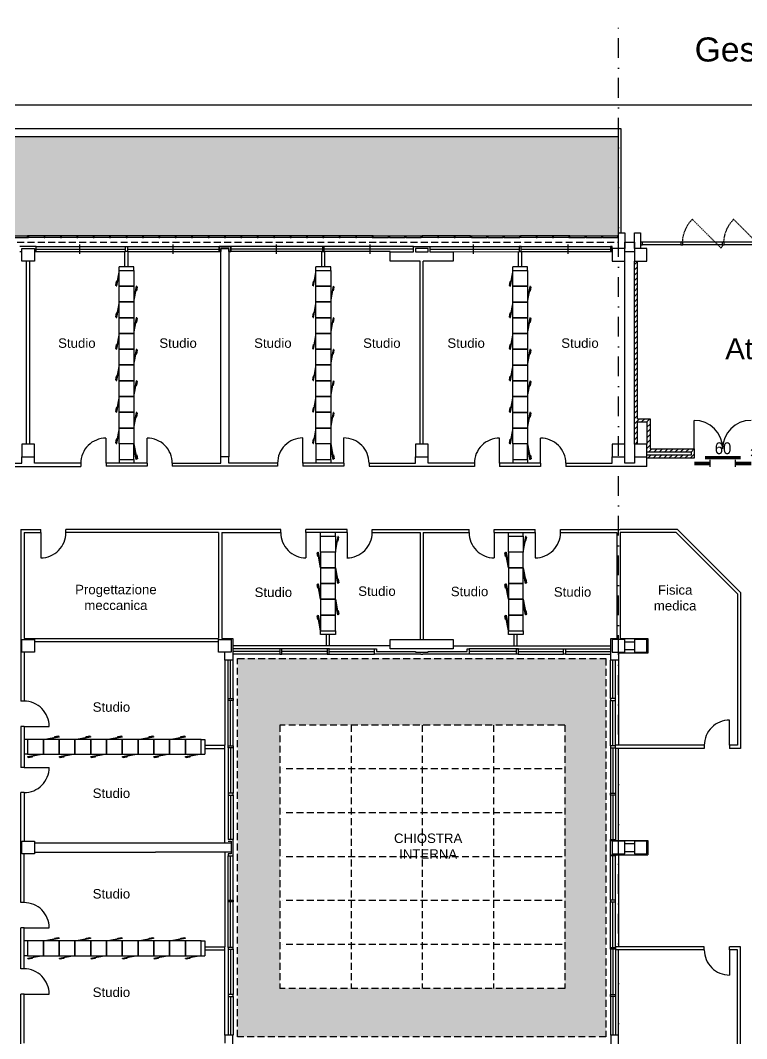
# Model space of a CAD drawing. Header units: millimetres. Extents: x 1461 to 2567, y 872 to 1347.
# Drawn here: x 2048.1 to 2232.3, y 1088.6 to 1347 of the extents above; entities that cross this region are included whole.
import ezdxf
from ezdxf.enums import TextEntityAlignment as Align

# ---------------------------------------------------------------- set-up
doc = ezdxf.new("R2010")
doc.units = ezdxf.units.MM
for name, pattern in [('CONTINUA', [0]), ('HIDDEN', [0.375, 0.25, -0.125]), ('TRATTEGGIATA2', [0.375, 0.25, -0.125]), ('TRATTO-PUNTO', [1, 0.5, -0.25, 0, -0.25])]:
    doc.linetypes.add(name, pattern=pattern)
for name, color, linetype in [('arredi', 143, 'Continuous'), ('DIVISIONE', 5, 'Continuous'), ('PROIEZIONI', 4, 'CONTINUA'), ('RETINI', 8, 'Continuous'), ('SEZIONI', 7, 'Continuous'), ('TESTO', 7, 'Continuous')]:
    doc.layers.add(name, color=color, linetype=linetype)
doc.styles.add('Arial', font='Arial.ttf')
doc.styles.get("Standard").update_dxf_attribs({"font": 'Arial.ttf'})

# ---------------------------------------------------------------- blocks, each defined once
blk = doc.blocks.new('MODULOPARETEATTREZZATA')
at = {"linetype": 'Continuous'}
for p, q in [((47, 0), (0, 0)), ((0, 0), (0, -50)), ((47, 0), (56.2, -49.1)), ((47, -50), (47, 0)), ((54.3, -49.5), (47, -10.8)), ((0, -50), (47, -50)), ((56.2, -49.1), (54.3, -49.5)), ((54.9, -35.7), (55.9, -35.5)), ((57.1, -47.5), (54.9, -35.7)), ((55.9, -35.5), (58.1, -47.3)), ((58.1, -47.3), (57.1, -47.5))]:
    blk.add_line(p, q, dxfattribs=at)

msp = doc.modelspace()

# ---------------------------------------------------------------- hatches: boundary and pattern name
at = {"layer": 'RETINI'}
h = msp.add_hatch(dxfattribs=at)
h.set_pattern_fill('AR-SAND', color=256, scale=0.1)
h.set_pattern_definition([(37.5, (-292100.4007, 422237.9906), (-0.16000313, 4.894132373), [0, -3.8608, 0, -4.318, 0, -4.1275]), (7.5, (-292100.4007, 422237.9906), (4.49523283, 7.168251006), [0, -2.0828, 0, -3.4798, 0, -1.3335]), (327.5, (-292103.525, 422237.9906), (7.909923702, 0.014371847), [0, -1.27, 0, -4.572, 0, -5.969]), (317.5, (-292103.525, 422237.9906), (7.635564525, 2.22929323), [0, -0.635, 0, -2.9972, 0, -3.429])])
h.paths.add_polyline_path([(2199.85, 1317.51), (1900.33, 1317.51), (1900.33, 1293.12), (1900.33, 1292.32), (1904.37, 1292.32), (1908.53, 1292.32), (1912.69, 1292.32), (1912.93, 1292.32), (1916.85, 1292.32), (1917.09, 1292.32), (1921.01, 1292.32), (1925.17, 1292.32), (1929.33, 1292.32), (1933.49, 1292.32), (1937.65, 1292.32), (1937.89, 1292.32), (1941.81, 1292.32), (1945.97, 1292.32), (1950.13, 1292.32), (1954.29, 1292.32), (1958.45, 1292.32), (1962.61, 1292.32), (1966.77, 1292.32), (1967.01, 1292.32), (1970.93, 1292.32), (1975.09, 1292.32), (1979.25, 1292.32), (1983.41, 1292.32), (1987.57, 1292.32), (1991.73, 1292.32), (1991.97, 1292.32), (1995.89, 1292.32), (2000.05, 1292.32), (2004.21, 1292.32), (2008.37, 1292.32), (2012.53, 1292.32), (2012.77, 1292.32), (2016.69, 1292.32), (2016.93, 1292.32), (2020.85, 1292.32), (2021.09, 1292.32), (2025.01, 1292.32), (2029.17, 1292.32), (2033.33, 1292.32), (2033.57, 1292.32), (2037.49, 1292.32), (2041.65, 1292.32), (2045.81, 1292.32), (2046.05, 1292.32), (2049.97, 1292.32), (2054.13, 1292.32), (2058.29, 1292.32), (2062.45, 1292.32), (2066.61, 1292.32), (2070.77, 1292.32), (2071.01, 1292.32), (2074.93, 1292.32), (2079.09, 1292.32), (2083.25, 1292.32), (2083.49, 1292.32), (2087.41, 1292.32), (2091.57, 1292.32), (2095.73, 1292.32), (2095.97, 1292.32), (2099.89, 1292.32), (2100.13, 1292.32), (2104.05, 1292.32), (2108.21, 1292.32), (2108.45, 1292.32), (2112.37, 1292.32), (2116.53, 1292.32), (2120.69, 1292.32), (2124.85, 1292.32), (2125.09, 1292.32), (2129.01, 1292.32), (2133.17, 1292.32), (2133.41, 1292.32), (2137.33, 1292.32), (2141.49, 1292.32), (2145.65, 1292.32), (2145.89, 1292.32), (2149.81, 1292.32), (2150.05, 1292.32), (2153.97, 1292.32), (2158.13, 1292.32), (2158.37, 1292.32), (2162.29, 1292.32), (2166.45, 1292.32), (2170.61, 1292.32), (2174.77, 1292.32), (2178.93, 1292.32), (2179.17, 1292.32), (2183.09, 1292.32), (2183.33, 1292.32), (2187.25, 1292.32), (2191.41, 1292.32), (2195.57, 1292.32), (2195.81, 1292.32), (2199.85, 1292.32)])
at = {"layer": 'RETINI', "true_color": 0x9e004f}
h = msp.add_hatch(dxfattribs=at)
h.set_pattern_fill('ANSI31', color=234, scale=0.3)
h.set_pattern_definition([(45, (-292100.4007, 422237.9906), (-0.673519209, 0.673519209), [])])
h.paths.add_polyline_path([(2305.69, 1288.32), (2299.69, 1288.32), (2256.97, 1288.32), (2256.97, 1286.32), (2303.69, 1286.32), (2303.69, 1239.51), (2272.02, 1239.51), (2272.02, 1237.51), (2305.69, 1237.51)])
h.paths.add_polyline_path([(2305.69, 1236.71), (2256.97, 1236.71), (2256.97, 1236.31), (2253.77, 1236.31), (2253.77, 1236.71), (2234.25, 1236.71), (2234.25, 1237.51), (2253.77, 1237.51), (2253.77, 1239.51), (2253.77, 1245.91), (2247.37, 1245.91), (2247.37, 1238.31), (2233.45, 1238.31), (2233.45, 1235.91), (2304.89, 1235.91), (2305.69, 1235.91)])
h.paths.add_polyline_path([(2252.97, 1238.31), (2248.17, 1238.31), (2248.17, 1245.11), (2252.97, 1245.11)], flags=16)
h.paths.add_polyline_path([(2272.02, 1238.31), (2256.97, 1238.31), (2256.97, 1237.51), (2272.02, 1237.51)], flags=17)
h.paths.add_polyline_path([(2219.05, 1238.31), (2207.85, 1238.31), (2207.85, 1245.91), (2204.65, 1245.91), (2204.65, 1285.92), (2203.85, 1285.92), (2203.85, 1239.51), (2204.65, 1239.51), (2204.65, 1245.11), (2207.05, 1245.11), (2207.05, 1239.51), (2207.05, 1237.51), (2218.25, 1237.51), (2218.25, 1236.71), (2207.05, 1236.71), (2207.05, 1236.31), (2207.05, 1235.91), (2219.05, 1235.91)])
at = {"layer": 'RETINI'}
h = msp.add_hatch(dxfattribs=at)
h.set_pattern_fill('AR-SAND', color=256, scale=0.2)
h.set_pattern_definition([(37.5, (-292100.401, 422237.991), (-0.32000626, 9.78826475), [0, -7.7216, 0, -8.636, 0, -8.255]), (7.5, (-292100.401, 422237.99), (8.99046566, 14.336502), [0, -4.1656, 0, -6.9596, 0, -2.667]), (327.5, (-292106.649, 422237.991), (15.8198474, 0.0287437), [0, -2.54, 0, -9.144, 0, -11.938]), (317.5, (-292106.649, 422237.99), (15.27112905, 4.45858647), [0, -1.27, 0, -5.9944, 0, -6.858])])
h.paths.add_polyline_path([(1996.97, 1185.11), (1903.53, 1185.11), (1903.53, 1089.12), (1996.97, 1089.12)])
h.paths.add_polyline_path([(1986.5, 1168.22), (1986.5, 1101.37), (1914.26, 1101.37), (1914.26, 1168.22)], flags=16)
h.paths.add_polyline_path([(1968.44, 1157.08), (1968.44, 1101.37), (1932.32, 1101.37), (1932.32, 1157.08)], flags=0)
h.paths.add_polyline_path([(2196.65, 1185.11), (2103.21, 1185.11), (2103.21, 1089.12), (2196.65, 1089.12)])
h.paths.add_polyline_path([(2186.18, 1168.22), (2186.18, 1101.37), (2113.94, 1101.37), (2113.94, 1168.22)], flags=16)
h.paths.add_polyline_path([(2168.12, 1112.51), (2132, 1112.51), (2132, 1157.08), (2168.12, 1157.08)], flags=0)
h.paths.add_polyline_path([(2451.85, 1185.11), (2358.41, 1185.11), (2358.41, 1089.12), (2451.85, 1089.12)])
h.paths.add_polyline_path([(2405.26, 1168.22), (2405.26, 1101.37), (2369.14, 1101.37), (2369.14, 1168.22)], flags=16)
h.paths.add_polyline_path([(1941.66, 1132.93), (1960.19, 1132.93), (1960.19, 1141.87), (1941.66, 1141.87)], flags=8)
h.paths.add_polyline_path([(2142.21, 1132.93), (2160.73, 1132.93), (2160.73, 1141.87), (2142.21, 1141.87)], flags=8)
h.paths.add_polyline_path([(2400.25, 1132.93), (2418.78, 1132.93), (2418.78, 1141.87), (2400.25, 1141.87)], flags=24)

# ---------------------------------------------------------------- linework, layer by layer
at = {"layer": 'arredi'}
for p, q in [((2076.93, 1284.5), (2073.17, 1284.5)), ((2073.17, 1283.58), (2073.17, 1284.5)), ((2076.93, 1283.58), (2076.93, 1284.5)), ((2126.85, 1284.5), (2123.09, 1284.5)), ((2123.09, 1283.58), (2123.09, 1284.5)), ((2126.85, 1283.58), (2126.85, 1284.5)), ((2173.01, 1283.55), (2173.01, 1284.47)), ((2176.77, 1284.47), (2173.01, 1284.47)), ((2176.77, 1283.55), (2176.77, 1284.47)), ((2073.17, 1235.58), (2073.17, 1234.63)), ((2076.93, 1235.58), (2076.93, 1234.63)), ((2123.09, 1235.58), (2123.09, 1234.63)), ((2126.85, 1235.58), (2126.85, 1234.63)), ((2173.01, 1235.55), (2173.01, 1234.63)), ((2176.77, 1235.55), (2176.77, 1234.63)), ((2124.27, 1216.11), (2124.27, 1217.06)), ((2128.03, 1216.11), (2128.03, 1217.06)), ((2171.89, 1216.11), (2171.89, 1217.06)), ((2175.65, 1216.11), (2175.65, 1217.06)), ((2049.97, 1164.55), (2049.05, 1164.55)), ((2093.97, 1164.55), (2094.89, 1164.55)), ((2094.89, 1164.55), (2094.89, 1160.79)), ((2049.97, 1160.79), (2049.05, 1160.79)), ((2093.97, 1160.79), (2094.89, 1160.79)), ((2049.97, 1113.44), (2049.05, 1113.44)), ((2093.97, 1113.44), (2094.89, 1113.44)), ((2094.89, 1113.44), (2094.89, 1109.68)), ((2049.97, 1109.68), (2049.05, 1109.68)), ((2093.97, 1109.68), (2094.89, 1109.68))]:
    msp.add_line(p, q, dxfattribs=at)
at = {"layer": 'arredi', "ltscale": 0.5}
for p, q in [((2128.03, 1191.19), (2124.27, 1191.19)), ((2128.03, 1192.11), (2128.03, 1191.19)), ((2171.89, 1191.19), (2171.89, 1192.11)), ((2175.65, 1191.19), (2171.89, 1191.19)), ((2175.65, 1192.11), (2175.65, 1191.19))]:
    msp.add_line(p, q, dxfattribs=at)
at = {"layer": 'DIVISIONE', "color": 200, "linetype": 'TRATTO-PUNTO', "ltscale": 10}
msp.add_line((2199.85, 923.4), (2199.85, 1347.02), dxfattribs=at)
at = {"layer": 'PROIEZIONI', "linetype": 'Continuous', "ltscale": 0.5}
msp.add_line((2552.32, 1325.51), (1540.49, 1325.51), dxfattribs=at)
at = {"layer": 'PROIEZIONI', "color": 143, "ltscale": 0.5}
for p, q in [((2200.49, 1319.51), (1899.69, 1319.51)), ((2200.49, 1293.12), (2200.49, 1319.51)), ((2199.85, 1317.51), (1900.33, 1317.51)), ((2199.85, 1293.12), (2199.85, 1317.51))]:
    msp.add_line(p, q, dxfattribs=at)
at = {"layer": 'PROIEZIONI', "ltscale": 0.5}
for p, q in [((2199.85, 1317.51), (1900.33, 1317.51)), ((2046.05, 1292.32), (2049.97, 1292.32)), ((2046.05, 1291.96), (2049.97, 1291.96)), ((2054.13, 1292.32), (2050.21, 1292.32)), ((2054.13, 1291.96), (2050.21, 1291.96)), ((2058.29, 1292.32), (2054.37, 1292.32)), ((2058.29, 1291.96), (2054.37, 1291.96)), ((2062.45, 1292.32), (2058.53, 1292.32)), ((2062.45, 1291.96), (2058.53, 1291.96)), ((2066.61, 1292.32), (2062.69, 1292.32)), ((2066.61, 1291.96), (2062.69, 1291.96)), ((2070.77, 1292.32), (2066.85, 1292.32)), ((2070.77, 1291.96), (2066.85, 1291.96)), ((2074.93, 1292.32), (2071.01, 1292.32)), ((2074.93, 1291.96), (2071.01, 1291.96)), ((2079.09, 1292.32), (2075.17, 1292.32)), ((2079.09, 1291.96), (2075.17, 1291.96)), ((2083.25, 1292.32), (2079.33, 1292.32)), ((2083.25, 1291.96), (2079.33, 1291.96)), ((2087.41, 1292.32), (2083.49, 1292.32)), ((2087.41, 1291.96), (2083.49, 1291.96)), ((2091.57, 1292.32), (2087.65, 1292.32)), ((2091.57, 1291.96), (2087.65, 1291.96)), ((2095.73, 1292.32), (2091.81, 1292.32)), ((2095.73, 1291.96), (2091.81, 1291.96)), ((2099.89, 1292.32), (2095.97, 1292.32)), ((2099.89, 1291.96), (2095.97, 1291.96)), ((2104.05, 1292.32), (2100.13, 1292.32)), ((2104.05, 1291.96), (2100.13, 1291.96)), ((2108.21, 1292.32), (2104.29, 1292.32)), ((2108.21, 1291.96), (2104.29, 1291.96)), ((2112.37, 1292.32), (2108.45, 1292.32)), ((2112.37, 1291.96), (2108.45, 1291.96)), ((2116.53, 1292.32), (2112.61, 1292.32)), ((2116.53, 1291.96), (2112.61, 1291.96)), ((2120.69, 1292.32), (2116.77, 1292.32)), ((2120.69, 1291.96), (2116.77, 1291.96)), ((2124.85, 1292.32), (2120.93, 1292.32)), ((2124.85, 1291.96), (2120.93, 1291.96)), ((2129.01, 1292.32), (2125.09, 1292.32)), ((2129.01, 1291.96), (2125.09, 1291.96)), ((2133.17, 1292.32), (2129.25, 1292.32)), ((2133.17, 1291.96), (2129.25, 1291.96)), ((2137.33, 1292.32), (2133.41, 1292.32)), ((2137.33, 1291.96), (2133.41, 1291.96)), ((2137.57, 1292.32), (2141.49, 1292.32)), ((2137.57, 1291.96), (2141.49, 1291.96)), ((2141.73, 1292.32), (2145.65, 1292.32)), ((2141.73, 1291.96), (2145.65, 1291.96)), ((2145.89, 1292.32), (2149.81, 1292.32)), ((2145.89, 1291.96), (2149.81, 1291.96)), ((2153.97, 1292.32), (2150.05, 1292.32)), ((2153.97, 1291.96), (2150.05, 1291.96)), ((2158.13, 1292.32), (2154.21, 1292.32)), ((2158.13, 1291.96), (2154.21, 1291.96)), ((2162.29, 1292.32), (2158.37, 1292.32)), ((2162.29, 1291.96), (2158.37, 1291.96)), ((2162.53, 1292.32), (2166.45, 1292.32)), ((2162.53, 1291.96), (2166.45, 1291.96)), ((2166.69, 1292.32), (2170.61, 1292.32)), ((2166.69, 1291.96), (2170.61, 1291.96)), ((2170.85, 1292.32), (2174.77, 1292.32)), ((2170.85, 1291.96), (2174.77, 1291.96)), ((2178.93, 1292.32), (2175.01, 1292.32)), ((2178.93, 1291.96), (2175.01, 1291.96)), ((2183.09, 1292.32), (2179.17, 1292.32)), ((2183.09, 1291.96), (2179.17, 1291.96)), ((2187.25, 1292.32), (2183.33, 1292.32)), ((2187.25, 1291.96), (2183.33, 1291.96)), ((2187.49, 1292.32), (2191.41, 1292.32)), ((2187.49, 1291.96), (2191.41, 1291.96)), ((2191.65, 1292.32), (2195.57, 1292.32)), ((2191.65, 1291.96), (2195.57, 1291.96)), ((2195.81, 1292.32), (2199.61, 1292.32)), ((2195.81, 1291.96), (2199.61, 1291.96)), ((2052.17, 1289.62), (2074.81, 1289.62)), ((2063.19, 1287.78), (2063.19, 1290.18)), ((2075.29, 1289.62), (2098.53, 1289.62)), ((2086.91, 1287.78), (2086.91, 1290.18)), ((2124.73, 1289.62), (2101.48, 1289.62)), ((2113.1, 1287.78), (2113.1, 1290.18)), ((2147.85, 1289.62), (2125.21, 1289.62)), ((2136.83, 1287.78), (2136.83, 1290.18)), ((2152.01, 1289.62), (2174.65, 1289.62)), ((2163.03, 1287.78), (2163.03, 1290.18)), ((2175.13, 1289.62), (2197.77, 1289.62)), ((2187.05, 1287.78), (2187.05, 1290.18)), ((2215.68, 1290.71), (2205.93, 1290.71)), ((2215.68, 1290.07), (2205.93, 1290.07)), ((2226.15, 1290.71), (2216.16, 1290.71)), ((2226.15, 1290.07), (2216.16, 1290.07)), ((2236.62, 1290.71), (2226.63, 1290.71)), ((2236.62, 1290.07), (2226.63, 1290.07)), ((2052.17, 1288.98), (2074.81, 1288.98)), ((2052.17, 1288.34), (2074.81, 1288.34)), ((2075.29, 1288.98), (2098.53, 1288.98)), ((2075.29, 1288.34), (2098.53, 1288.34)), ((2124.73, 1288.98), (2101.48, 1288.98)), ((2124.73, 1288.34), (2101.48, 1288.34)), ((2147.85, 1288.98), (2125.21, 1288.98)), ((2141.93, 1288.34), (2125.21, 1288.34)), ((2152.01, 1288.98), (2174.65, 1288.98)), ((2157.93, 1288.32), (2174.65, 1288.34)), ((2175.13, 1288.98), (2197.77, 1288.98)), ((2175.13, 1288.34), (2197.77, 1288.34)), ((2124.27, 1191.19), (2124.27, 1192.11)), ((2141.93, 1188.31), (2102.01, 1188.31)), ((2113.93, 1187.51), (2102.01, 1187.51)), ((2113.93, 1186.87), (2102.01, 1186.87)), ((2113.93, 1186.23), (2102.01, 1186.23)), ((2125.93, 1187.51), (2114.41, 1187.51)), ((2125.93, 1186.87), (2114.41, 1186.87)), ((2125.93, 1186.23), (2114.41, 1186.23)), ((2126.41, 1187.51), (2137.93, 1187.51)), ((2126.41, 1186.87), (2137.93, 1186.87)), ((2126.41, 1186.23), (2137.93, 1186.23)), ((2157.93, 1188.31), (2197.85, 1188.31)), ((2173.92, 1187.51), (2161.93, 1187.51)), ((2173.92, 1186.87), (2161.93, 1186.87)), ((2173.92, 1186.23), (2161.93, 1186.23)), ((2174.4, 1187.51), (2185.92, 1187.51)), ((2174.4, 1186.87), (2185.92, 1186.87)), ((2174.4, 1186.23), (2185.92, 1186.23)), ((2186.4, 1187.51), (2197.77, 1187.51)), ((2186.4, 1186.87), (2197.77, 1186.87)), ((2186.4, 1186.23), (2197.77, 1186.23)), ((2100.01, 1184.71), (2099.98, 1163.07)), ((2100.81, 1174.91), (2100.81, 1184.71)), ((2101.45, 1174.91), (2101.45, 1184.71)), ((2102.09, 1174.91), (2102.09, 1184.71)), ((2197.77, 1174.91), (2197.77, 1184.71)), ((2198.41, 1174.91), (2198.41, 1184.71)), ((2199.05, 1174.91), (2199.05, 1184.71)), ((2199.85, 1184.71), (2199.87, 1163.07)), ((2100.81, 1162.91), (2100.81, 1174.43)), ((2101.45, 1162.91), (2101.45, 1174.43)), ((2102.09, 1162.91), (2102.09, 1174.43)), ((2197.77, 1162.91), (2197.77, 1174.43)), ((2198.41, 1162.91), (2198.41, 1174.43)), ((2199.05, 1162.91), (2199.05, 1174.43)), ((2100.01, 1138.31), (2099.98, 1162.27)), ((2100.81, 1162.43), (2100.81, 1150.91)), ((2101.45, 1162.43), (2101.45, 1150.91)), ((2102.09, 1162.43), (2102.09, 1150.91)), ((2197.77, 1162.43), (2197.77, 1150.91)), ((2198.41, 1162.43), (2198.41, 1150.91)), ((2199.05, 1162.43), (2199.05, 1150.91)), ((2199.85, 1138.71), (2199.87, 1162.27)), ((2100.81, 1150.43), (2100.81, 1139.19)), ((2101.45, 1150.43), (2101.45, 1139.19)), ((2102.09, 1150.43), (2102.09, 1139.19)), ((2197.77, 1150.43), (2197.77, 1139.19)), ((2198.41, 1150.43), (2198.41, 1139.19)), ((2199.05, 1150.43), (2199.05, 1139.19)), ((2100.01, 1135.91), (2099.98, 1111.95)), ((2100.81, 1123.79), (2100.81, 1135.03)), ((2101.45, 1123.79), (2101.45, 1135.03)), ((2102.09, 1123.79), (2102.09, 1135.03)), ((2197.77, 1123.79), (2197.77, 1135.03)), ((2198.41, 1123.79), (2198.41, 1135.03)), ((2199.05, 1123.79), (2199.05, 1135.03)), ((2199.85, 1135.51), (2199.87, 1111.95)), ((2100.81, 1111.8), (2100.81, 1123.31)), ((2101.45, 1111.8), (2101.45, 1123.31)), ((2102.09, 1111.8), (2102.09, 1123.31)), ((2197.77, 1111.8), (2197.77, 1123.31)), ((2198.41, 1111.8), (2198.41, 1123.31)), ((2199.05, 1111.8), (2199.05, 1123.31)), ((2100.01, 1089.51), (2099.98, 1111.15)), ((2100.81, 1111.32), (2100.81, 1099.8)), ((2101.45, 1111.32), (2101.45, 1099.8)), ((2102.09, 1111.32), (2102.09, 1099.8)), ((2197.77, 1111.32), (2197.77, 1099.8)), ((2198.41, 1111.32), (2198.41, 1099.8)), ((2199.05, 1111.32), (2199.05, 1099.8)), ((2199.85, 1089.51), (2199.87, 1111.15)), ((2100.81, 1099.32), (2100.81, 1089.51)), ((2101.45, 1099.32), (2101.45, 1089.51)), ((2102.09, 1099.32), (2102.09, 1089.51)), ((2197.77, 1099.32), (2197.77, 1089.51)), ((2198.41, 1099.32), (2198.41, 1089.51)), ((2199.05, 1099.32), (2199.05, 1089.51))]:
    msp.add_line(p, q, dxfattribs=at)
at = {"layer": 'PROIEZIONI', "linetype": 'TRATTEGGIATA2', "ltscale": 0.1}
for p, q in [((2225.84, 1289.25), (2218.55, 1296.54)), ((2236.31, 1289.25), (2229.02, 1296.54))]:
    msp.add_line(p, q, dxfattribs=at)
at = {"layer": 'PROIEZIONI', "color": 143, "linetype": 'HIDDEN', "ltscale": 7}
for p, q in [((1900.33, 1290.72), (2199.85, 1290.72)), ((2103.21, 1185.11), (2196.65, 1185.11)), ((2103.21, 1089.12), (2103.21, 1185.11)), ((2196.65, 1185.11), (2196.65, 1089.12)), ((2186.18, 1168.22), (2113.94, 1168.22)), ((2113.94, 1168.22), (2113.94, 1101.37)), ((2132, 1168.22), (2132, 1101.37)), ((2150.06, 1168.22), (2150.06, 1101.37)), ((2168.12, 1168.22), (2168.12, 1101.37)), ((2186.18, 1168.22), (2186.18, 1101.37)), ((2185.52, 1157.08), (2114.6, 1157.08)), ((2185.52, 1145.93), (2114.6, 1145.93)), ((2185.52, 1134.79), (2114.6, 1134.79)), ((2185.52, 1123.65), (2114.6, 1123.65)), ((2185.52, 1112.51), (2114.6, 1112.51)), ((2186.18, 1101.37), (2113.94, 1101.37)), ((2196.65, 1089.12), (2103.21, 1089.12))]:
    msp.add_line(p, q, dxfattribs=at)
at = {"layer": 'PROIEZIONI'}
for p, q in [((2219.05, 1238.31), (2219.05, 1245.51)), ((2069.85, 1234.63), (2069.85, 1241.03)), ((2080.25, 1234.63), (2080.25, 1241.03)), ((2119.77, 1234.66), (2119.77, 1241.06)), ((2130.17, 1234.66), (2130.17, 1241.06)), ((2169.69, 1234.63), (2169.69, 1241.03)), ((2180.09, 1234.63), (2180.09, 1241.03)), ((2053.29, 1217.03), (2053.29, 1210.63)), ((2120.57, 1217.03), (2120.57, 1210.63)), ((2130.97, 1217.03), (2130.97, 1210.63)), ((2168.33, 1217.03), (2168.33, 1210.63)), ((2178.73, 1217.03), (2178.73, 1210.63)), ((2227.99, 1163.07), (2227.99, 1169.47)), ((2049.05, 1167.87), (2055.45, 1167.87)), ((2049.05, 1157.47), (2055.45, 1157.47)), ((2049.05, 1116.76), (2055.45, 1116.76)), ((2227.99, 1111.16), (2227.99, 1104.76)), ((2049.05, 1099.96), (2055.45, 1099.96))]:
    msp.add_line(p, q, dxfattribs=at)
at = {"layer": 'PROIEZIONI', "linetype": 'TRATTEGGIATA2', "ltscale": 0.1}
for centre, radius, start, end in [((2224.71, 1290.38), 8.71, 135, 177.8221), ((2235.18, 1290.38), 8.71, 135, 177.8221), ((2224.71, 1290.38), 1.6, 315, 348.8663)]:
    msp.add_arc(centre, radius, start, end, dxfattribs=at)
at = {"layer": 'PROIEZIONI'}
for centre, radius, start, end in [((2219.05, 1238.31), 7.2, 0, 90), ((2233.45, 1238.31), 7.2, 90, 180), ((2069.83, 1234.63), 6.39, 89.8816, 180), ((2080.26, 1234.63), 6.39, 0, 90.1184), ((2119.75, 1234.66), 6.39, 89.8816, 180), ((2130.18, 1234.66), 6.39, 0, 90.1184), ((2169.67, 1234.63), 6.39, 89.8816, 180), ((2180.1, 1234.63), 6.39, 0, 90.1184), ((2053.3, 1217.03), 6.39, 269.8816, 0), ((2120.55, 1217.03), 6.39, 180, 270.1184), ((2130.98, 1217.03), 6.39, 269.8816, 0), ((2168.31, 1217.03), 6.39, 180, 270.1184), ((2178.74, 1217.03), 6.39, 269.8816, 0), ((2049.05, 1167.88), 6.39, 359.8816, 90), ((2227.98, 1163.07), 6.39, 89.8816, 180), ((2049.05, 1157.45), 6.39, 270, 0.1184), ((2049.05, 1116.77), 6.39, 359.8816, 90), ((2227.98, 1111.16), 6.39, 180, 270.1184), ((2049.05, 1099.97), 6.39, 359.8816, 90)]:
    msp.add_arc(centre, radius, start, end, dxfattribs=at)
at = {"layer": 'RETINI', "color": 234, "true_color": 0x9e004f}
for points, const_width in [([(2221.74, 1236.04), (2230.78, 1236.04)], 0.862), ([(2223.04, 1233.65), (2223.04, 1235.51)], 0.369), ([(2229.49, 1233.65), (2229.49, 1235.51)], 0.369), ([(2219.04, 1234.58), (2222.85, 1234.58)], 0.862), ([(2229.67, 1234.58), (2233.49, 1234.58)], 0.862)]:
    msp.add_lwpolyline(points, dxfattribs=dict(at, const_width=const_width))
at = {"layer": 'SEZIONI', "ltscale": 0.5}
for p, q in [((2049.97, 1292.32), (2049.97, 1291.96)), ((2049.97, 1291.96), (2049.97, 1292.32)), ((2050.21, 1292.32), (2049.97, 1292.32)), ((2049.97, 1292.32), (2050.21, 1292.32)), ((2049.97, 1291.96), (2050.21, 1291.96)), ((2050.21, 1291.96), (2049.97, 1291.96)), ((2050.21, 1291.96), (2050.21, 1292.32)), ((2050.21, 1292.32), (2050.21, 1291.96)), ((2054.13, 1292.32), (2054.13, 1291.96)), ((2054.37, 1292.32), (2054.13, 1292.32)), ((2054.13, 1291.96), (2054.37, 1291.96)), ((2054.37, 1291.96), (2054.37, 1292.32)), ((2058.29, 1292.32), (2058.29, 1291.96)), ((2058.53, 1292.32), (2058.29, 1292.32)), ((2058.29, 1291.96), (2058.53, 1291.96)), ((2058.53, 1291.96), (2058.53, 1292.32)), ((2062.45, 1292.32), (2062.45, 1291.96)), ((2062.69, 1292.32), (2062.45, 1292.32)), ((2062.45, 1291.96), (2062.69, 1291.96)), ((2062.69, 1291.96), (2062.69, 1292.32)), ((2066.61, 1292.32), (2066.61, 1291.96)), ((2066.85, 1292.32), (2066.61, 1292.32)), ((2066.61, 1291.96), (2066.85, 1291.96)), ((2066.85, 1291.96), (2066.85, 1292.32)), ((2070.77, 1292.32), (2070.77, 1291.96)), ((2071.01, 1292.32), (2070.77, 1292.32)), ((2070.77, 1291.96), (2071.01, 1291.96)), ((2071.01, 1291.96), (2071.01, 1292.32)), ((2074.93, 1292.32), (2074.93, 1291.96)), ((2075.17, 1292.32), (2074.93, 1292.32)), ((2074.93, 1291.96), (2075.17, 1291.96)), ((2075.17, 1291.96), (2075.17, 1292.32)), ((2079.09, 1292.32), (2079.09, 1291.96)), ((2079.33, 1292.32), (2079.09, 1292.32)), ((2079.09, 1291.96), (2079.33, 1291.96)), ((2079.33, 1291.96), (2079.33, 1292.32)), ((2083.25, 1292.32), (2083.25, 1291.96)), ((2083.49, 1292.32), (2083.25, 1292.32)), ((2083.25, 1291.96), (2083.49, 1291.96)), ((2083.49, 1291.96), (2083.49, 1292.32)), ((2087.41, 1292.32), (2087.41, 1291.96)), ((2087.65, 1292.32), (2087.41, 1292.32)), ((2087.41, 1291.96), (2087.65, 1291.96)), ((2087.65, 1291.96), (2087.65, 1292.32)), ((2091.57, 1292.32), (2091.57, 1291.96)), ((2091.81, 1292.32), (2091.57, 1292.32)), ((2091.57, 1291.96), (2091.81, 1291.96)), ((2091.81, 1291.96), (2091.81, 1292.32)), ((2095.73, 1292.32), (2095.73, 1291.96)), ((2095.97, 1292.32), (2095.73, 1292.32)), ((2095.73, 1291.96), (2095.97, 1291.96)), ((2095.97, 1291.96), (2095.97, 1292.32)), ((2099.89, 1292.32), (2099.89, 1291.96)), ((2100.13, 1292.32), (2099.89, 1292.32)), ((2099.89, 1291.96), (2100.13, 1291.96)), ((2100.13, 1291.96), (2100.13, 1292.32)), ((2104.05, 1292.32), (2104.05, 1291.96)), ((2104.29, 1292.32), (2104.05, 1292.32)), ((2104.05, 1291.96), (2104.29, 1291.96)), ((2104.29, 1291.96), (2104.29, 1292.32)), ((2108.21, 1292.32), (2108.21, 1291.96)), ((2108.45, 1292.32), (2108.21, 1292.32)), ((2108.21, 1291.96), (2108.45, 1291.96)), ((2108.45, 1291.96), (2108.45, 1292.32)), ((2112.37, 1292.32), (2112.37, 1291.96)), ((2112.61, 1292.32), (2112.37, 1292.32)), ((2112.37, 1291.96), (2112.61, 1291.96)), ((2112.61, 1291.96), (2112.61, 1292.32)), ((2116.53, 1292.32), (2116.53, 1291.96)), ((2116.77, 1292.32), (2116.53, 1292.32)), ((2116.53, 1291.96), (2116.77, 1291.96)), ((2116.77, 1291.96), (2116.77, 1292.32)), ((2120.69, 1292.32), (2120.69, 1291.96)), ((2120.93, 1292.32), (2120.69, 1292.32)), ((2120.69, 1291.96), (2120.93, 1291.96)), ((2120.93, 1291.96), (2120.93, 1292.32)), ((2124.85, 1292.32), (2124.85, 1291.96)), ((2125.09, 1292.32), (2124.85, 1292.32)), ((2124.85, 1291.96), (2125.09, 1291.96)), ((2125.09, 1291.96), (2125.09, 1292.32)), ((2129.01, 1292.32), (2129.01, 1291.96)), ((2129.25, 1292.32), (2129.01, 1292.32)), ((2129.01, 1291.96), (2129.25, 1291.96)), ((2129.25, 1291.96), (2129.25, 1292.32)), ((2133.17, 1292.32), (2133.17, 1291.96)), ((2133.41, 1292.32), (2133.17, 1292.32)), ((2133.17, 1291.96), (2133.41, 1291.96)), ((2133.41, 1291.96), (2133.41, 1292.32)), ((2137.33, 1292.32), (2137.33, 1291.96)), ((2137.57, 1292.32), (2137.33, 1292.32)), ((2137.33, 1291.96), (2137.57, 1291.96)), ((2137.57, 1291.96), (2137.57, 1292.32)), ((2141.49, 1291.96), (2141.49, 1292.32)), ((2141.49, 1292.32), (2141.73, 1292.32)), ((2141.73, 1291.96), (2141.49, 1291.96)), ((2141.73, 1292.32), (2141.73, 1291.96)), ((2145.65, 1291.96), (2145.65, 1292.32)), ((2145.65, 1292.32), (2145.89, 1292.32)), ((2145.89, 1291.96), (2145.65, 1291.96)), ((2145.89, 1292.32), (2145.89, 1291.96)), ((2149.81, 1291.96), (2149.81, 1292.32)), ((2149.81, 1292.32), (2150.05, 1292.32)), ((2150.05, 1291.96), (2149.81, 1291.96)), ((2150.05, 1292.32), (2150.05, 1291.96)), ((2153.97, 1292.32), (2153.97, 1291.96)), ((2154.21, 1292.32), (2153.97, 1292.32)), ((2153.97, 1291.96), (2154.21, 1291.96)), ((2154.21, 1291.96), (2154.21, 1292.32)), ((2158.13, 1292.32), (2158.13, 1291.96)), ((2158.37, 1292.32), (2158.13, 1292.32)), ((2158.13, 1291.96), (2158.37, 1291.96)), ((2158.37, 1291.96), (2158.37, 1292.32)), ((2162.29, 1291.96), (2162.29, 1292.32)), ((2162.29, 1292.32), (2162.53, 1292.32)), ((2162.53, 1291.96), (2162.29, 1291.96)), ((2162.53, 1292.32), (2162.53, 1291.96)), ((2166.45, 1291.96), (2166.45, 1292.32)), ((2166.45, 1292.32), (2166.69, 1292.32)), ((2166.69, 1291.96), (2166.45, 1291.96)), ((2166.69, 1292.32), (2166.69, 1291.96)), ((2170.61, 1291.96), (2170.61, 1292.32)), ((2170.61, 1292.32), (2170.85, 1292.32)), ((2170.85, 1291.96), (2170.61, 1291.96)), ((2170.85, 1292.32), (2170.85, 1291.96)), ((2174.77, 1291.96), (2174.77, 1292.32)), ((2174.77, 1292.32), (2175.01, 1292.32)), ((2175.01, 1291.96), (2174.77, 1291.96)), ((2175.01, 1292.32), (2175.01, 1291.96)), ((2178.93, 1292.32), (2178.93, 1291.96)), ((2179.17, 1292.32), (2178.93, 1292.32)), ((2178.93, 1291.96), (2179.17, 1291.96)), ((2179.17, 1291.96), (2179.17, 1292.32)), ((2183.09, 1292.32), (2183.09, 1291.96)), ((2183.33, 1292.32), (2183.09, 1292.32)), ((2183.09, 1291.96), (2183.33, 1291.96)), ((2183.33, 1291.96), (2183.33, 1292.32)), ((2187.25, 1292.32), (2187.25, 1291.96)), ((2187.49, 1292.32), (2187.25, 1292.32)), ((2187.25, 1291.96), (2187.49, 1291.96)), ((2187.49, 1291.96), (2187.49, 1292.32)), ((2191.41, 1291.96), (2191.41, 1292.32)), ((2191.41, 1292.32), (2191.65, 1292.32)), ((2191.65, 1291.96), (2191.41, 1291.96)), ((2191.65, 1292.32), (2191.65, 1291.96)), ((2195.57, 1291.96), (2195.57, 1292.32)), ((2195.57, 1292.32), (2195.81, 1292.32)), ((2195.81, 1291.96), (2195.57, 1291.96)), ((2195.81, 1292.32), (2195.81, 1291.96)), ((2199.61, 1292.32), (2199.61, 1291.96)), ((2199.85, 1292.32), (2199.61, 1292.32)), ((2199.61, 1291.96), (2199.85, 1291.96)), ((2199.85, 1289.12), (2199.85, 1293.11)), ((2199.85, 1293.11), (2201.45, 1293.11)), ((2199.85, 1291.96), (2199.85, 1292.32)), ((2201.45, 1293.11), (2201.45, 1289.12)), ((2203.85, 1289.12), (2203.85, 1293.12)), ((2203.85, 1293.12), (2205.45, 1293.12)), ((2205.45, 1293.12), (2205.45, 1289.12)), ((2052.17, 1289.62), (2048.01, 1289.62)), ((2052.17, 1288.34), (2052.17, 1289.62)), ((2074.81, 1289.62), (2075.29, 1289.62)), ((2074.81, 1288.34), (2074.81, 1289.62)), ((2075.29, 1289.62), (2075.29, 1288.34)), ((2098.52, 1289.62), (2101.48, 1289.62)), ((2098.52, 1288.34), (2098.52, 1289.62)), ((2101.49, 1289.62), (2098.53, 1289.62)), ((2098.53, 1289.62), (2098.53, 1288.34)), ((2101.48, 1289.62), (2101.48, 1288.34)), ((2101.49, 1288.34), (2101.49, 1289.62)), ((2124.73, 1289.62), (2124.73, 1288.34)), ((2125.21, 1289.62), (2124.73, 1289.62)), ((2125.21, 1288.34), (2125.21, 1289.62)), ((2147.85, 1289.62), (2152.01, 1289.62)), ((2147.85, 1288.32), (2147.85, 1289.62)), ((2152.01, 1289.62), (2152.01, 1288.32)), ((2174.65, 1289.62), (2174.65, 1288.34)), ((2175.13, 1289.62), (2174.65, 1289.62)), ((2175.13, 1288.34), (2175.13, 1289.62)), ((2197.77, 1289.62), (2197.77, 1288.34)), ((2198.25, 1289.62), (2197.77, 1289.62)), ((2198.25, 1288.34), (2198.25, 1289.62)), ((2201.45, 1290.72), (2203.85, 1290.72)), ((2201.45, 1288.32), (2201.45, 1290.72)), ((2201.45, 1290.72), (2203.85, 1290.72)), ((2201.45, 1288.32), (2201.45, 1290.72)), ((2203.85, 1290.72), (2203.85, 1288.32)), ((2203.85, 1290.72), (2203.85, 1288.32)), ((2205.45, 1290.71), (2205.45, 1290.07)), ((2205.93, 1290.71), (2205.45, 1290.71)), ((2205.45, 1290.07), (2205.93, 1290.07)), ((2205.93, 1290.07), (2205.93, 1290.71)), ((2215.68, 1290.71), (2215.68, 1290.07)), ((2216.16, 1290.71), (2215.68, 1290.71)), ((2215.68, 1290.07), (2216.16, 1290.07)), ((2216.16, 1290.07), (2216.16, 1290.71)), ((2226.15, 1290.71), (2226.15, 1290.07)), ((2226.63, 1290.71), (2226.15, 1290.71)), ((2226.15, 1290.07), (2226.63, 1290.07)), ((2226.63, 1290.07), (2226.63, 1290.71)), ((2048.01, 1288.34), (2048.49, 1288.34)), ((2048.49, 1289.14), (2051.69, 1289.14)), ((2048.49, 1288.34), (2048.49, 1289.14)), ((2048.49, 1289.12), (2051.69, 1289.12)), ((2048.49, 1285.92), (2048.49, 1289.12)), ((2051.69, 1289.14), (2051.69, 1288.34)), ((2051.69, 1289.12), (2051.69, 1285.92)), ((2051.69, 1288.34), (2052.17, 1288.34)), ((2074.65, 1284.5), (2074.65, 1288.34)), ((2075.29, 1288.34), (2074.81, 1288.34)), ((2075.45, 1284.5), (2075.45, 1288.34)), ((2099, 1288.34), (2098.52, 1288.34)), ((2098.53, 1288.34), (2099.01, 1288.34)), ((2101, 1289.14), (2099, 1289.14)), ((2099, 1289.14), (2099, 1288.34)), ((2099.01, 1236.31), (2099.01, 1289.14)), ((2099.01, 1289.14), (2101.01, 1289.14)), ((2099.01, 1289.14), (2101.01, 1289.14)), ((2099.01, 1288.34), (2099.01, 1289.14)), ((2101, 1288.34), (2101, 1289.14)), ((2101.48, 1288.34), (2101, 1288.34)), ((2101.01, 1289.14), (2101.01, 1236.31)), ((2101.01, 1289.14), (2101.01, 1288.34)), ((2101.01, 1288.34), (2101.49, 1288.34)), ((2124.57, 1284.5), (2124.57, 1288.34)), ((2124.73, 1288.34), (2125.21, 1288.34)), ((2125.37, 1284.5), (2125.37, 1288.34)), ((2141.93, 1288.32), (2147.85, 1288.32)), ((2141.93, 1285.92), (2141.93, 1288.32)), ((2148.33, 1289.14), (2148.33, 1288.32)), ((2151.53, 1289.14), (2148.33, 1289.14)), ((2148.33, 1288.32), (2151.53, 1288.32)), ((2151.53, 1288.32), (2151.53, 1289.14)), ((2152.01, 1288.32), (2157.93, 1288.32)), ((2157.93, 1288.32), (2157.93, 1285.92)), ((2174.49, 1284.47), (2174.49, 1288.32)), ((2174.65, 1288.34), (2175.13, 1288.34)), ((2175.29, 1284.47), (2175.29, 1288.32)), ((2197.77, 1288.34), (2198.25, 1288.34)), ((2198.25, 1289.12), (2198.25, 1285.92)), ((2201.45, 1289.12), (2198.25, 1289.12)), ((2201.45, 1289.12), (2199.85, 1289.12)), ((2201.45, 1285.92), (2201.45, 1289.12)), ((2203.85, 1288.32), (2201.45, 1288.32)), ((2203.85, 1288.32), (2201.45, 1288.32)), ((2207.05, 1289.12), (2203.85, 1289.12)), ((2203.85, 1289.12), (2203.85, 1285.92)), ((2205.45, 1289.12), (2203.85, 1289.12)), ((2207.05, 1285.92), (2207.05, 1289.12)), ((2051.69, 1285.92), (2048.49, 1285.92)), ((2049.69, 1239.51), (2049.69, 1285.92)), ((2049.69, 1239.51), (2049.69, 1285.92)), ((2050.49, 1239.51), (2050.49, 1285.92)), ((2050.49, 1239.51), (2050.49, 1285.92)), ((2149.53, 1285.92), (2141.93, 1285.92)), ((2149.53, 1239.51), (2149.53, 1285.92)), ((2150.33, 1239.51), (2150.33, 1285.92)), ((2157.93, 1285.92), (2150.33, 1285.92)), ((2198.25, 1285.92), (2201.45, 1285.92)), ((2201.45, 1239.51), (2201.45, 1285.92)), ((2203.85, 1239.51), (2203.85, 1285.92)), ((2203.85, 1285.92), (2207.05, 1285.92)), ((2204.65, 1245.91), (2204.65, 1285.92)), ((2204.65, 1245.91), (2207.85, 1245.91)), ((2207.85, 1245.91), (2207.85, 1238.31)), ((2204.65, 1239.51), (2204.65, 1245.11)), ((2204.65, 1245.11), (2207.05, 1245.11)), ((2207.05, 1245.11), (2207.05, 1239.51)), ((2048.49, 1239.51), (2048.49, 1236.31)), ((2051.69, 1239.51), (2048.49, 1239.51)), ((2051.69, 1236.31), (2051.69, 1239.51)), ((2148.33, 1239.51), (2148.33, 1236.31)), ((2151.53, 1239.51), (2148.33, 1239.51)), ((2151.53, 1236.31), (2151.53, 1239.51)), ((2198.25, 1239.51), (2198.25, 1236.31)), ((2201.45, 1239.51), (2198.25, 1239.51)), ((2201.45, 1236.31), (2201.45, 1239.51)), ((2207.05, 1239.51), (2203.85, 1239.51)), ((2203.85, 1239.51), (2203.85, 1236.31)), ((2207.05, 1236.31), (2207.05, 1239.51)), ((2207.85, 1238.31), (2219.05, 1238.31)), ((2219.05, 1238.31), (2219.05, 1235.91)), ((2048.49, 1236.31), (2051.69, 1236.31)), ((2048.49, 1234.63), (2048.49, 1236.31)), ((2048.49, 1234.63), (2048.49, 1236.31)), ((2051.69, 1234.63), (2051.69, 1236.31)), ((2051.69, 1234.63), (2051.69, 1236.31)), ((2099.01, 1234.66), (2099.01, 1236.34)), ((2101.01, 1236.31), (2099.01, 1236.31)), ((2101.01, 1234.66), (2101.01, 1236.34)), ((2148.33, 1236.31), (2151.53, 1236.31)), ((2148.33, 1234.63), (2148.33, 1236.31)), ((2151.53, 1234.63), (2151.53, 1236.31)), ((2198.25, 1236.31), (2201.45, 1236.31)), ((2198.25, 1234.63), (2198.25, 1236.31)), ((2201.45, 1234.63), (2201.45, 1236.31)), ((2201.45, 1234.63), (2201.45, 1236.31)), ((2203.85, 1236.31), (2207.05, 1236.31)), ((2203.85, 1236.31), (2203.85, 1234.63)), ((2203.85, 1236.31), (2203.85, 1234.63)), ((2207.05, 1237.51), (2218.25, 1237.51)), ((2218.25, 1236.71), (2207.05, 1236.71)), ((2207.05, 1233.83), (2207.05, 1236.31)), ((2207.05, 1234.63), (2207.05, 1236.31)), ((2219.05, 1235.91), (2207.05, 1235.91)), ((2218.25, 1237.51), (2218.25, 1236.71)), ((2036.73, 1234.63), (2048.49, 1234.63)), ((2036.73, 1233.83), (2063.45, 1233.83)), ((2063.45, 1234.63), (2051.69, 1234.63)), ((2063.45, 1234.63), (2051.69, 1234.63)), ((2063.45, 1234.63), (2063.45, 1233.83)), ((2063.45, 1234.63), (2063.45, 1233.83)), ((2080.25, 1234.66), (2069.85, 1234.66)), ((2069.85, 1234.66), (2069.85, 1233.86)), ((2080.25, 1233.86), (2069.85, 1233.86)), ((2080.25, 1234.66), (2080.25, 1233.86)), ((2086.65, 1234.66), (2086.65, 1233.86)), ((2086.65, 1234.66), (2099.01, 1234.66)), ((2113.37, 1233.86), (2086.65, 1233.86)), ((2113.37, 1234.66), (2101.01, 1234.66)), ((2113.37, 1234.66), (2113.37, 1233.86)), ((2130.17, 1234.66), (2119.77, 1234.66)), ((2119.77, 1234.66), (2119.77, 1233.86)), ((2130.17, 1233.86), (2119.77, 1233.86)), ((2130.17, 1234.66), (2130.17, 1233.86)), ((2136.57, 1234.66), (2136.57, 1233.86)), ((2136.57, 1234.63), (2148.33, 1234.63)), ((2163.29, 1233.83), (2136.57, 1233.83)), ((2163.29, 1234.63), (2151.53, 1234.63)), ((2163.29, 1234.63), (2163.29, 1233.83)), ((2180.09, 1234.63), (2169.69, 1234.63)), ((2169.69, 1234.63), (2169.69, 1233.83)), ((2180.09, 1233.83), (2169.69, 1233.83)), ((2180.09, 1234.63), (2180.09, 1233.83)), ((2186.49, 1234.63), (2186.49, 1233.83)), ((2186.49, 1234.63), (2198.25, 1234.63)), ((2207.05, 1233.83), (2186.49, 1233.83)), ((2203.85, 1234.63), (2201.45, 1234.63)), ((2203.85, 1234.63), (2201.45, 1234.63)), ((2048.25, 1217.83), (2048.25, 1174.27)), ((2048.25, 1217.83), (2053.29, 1217.83)), ((2049.05, 1217.03), (2049.05, 1190.15)), ((2049.05, 1217.03), (2053.29, 1217.03)), ((2053.29, 1217.03), (2053.29, 1217.83)), ((2114.17, 1217.83), (2059.69, 1217.83)), ((2059.69, 1217.03), (2059.69, 1217.83)), ((2098.41, 1217.03), (2059.69, 1217.03)), ((2114.17, 1217.83), (2098.41, 1217.83)), ((2098.41, 1217.03), (2098.41, 1190.15)), ((2099.21, 1217.03), (2099.21, 1190.15)), ((2099.21, 1217.03), (2114.17, 1217.03)), ((2114.17, 1217.03), (2114.17, 1217.83)), ((2130.97, 1217.83), (2120.57, 1217.83)), ((2120.57, 1217.03), (2120.57, 1217.83)), ((2130.97, 1217.03), (2120.57, 1217.03)), ((2130.97, 1217.03), (2130.97, 1217.83)), ((2137.37, 1217.03), (2137.37, 1217.83)), ((2137.37, 1217.83), (2149.93, 1217.83)), ((2137.37, 1217.03), (2149.53, 1217.03)), ((2149.53, 1217.03), (2149.53, 1189.91)), ((2149.93, 1217.83), (2161.93, 1217.83)), ((2150.33, 1217.03), (2150.33, 1189.91)), ((2150.33, 1217.03), (2161.93, 1217.03)), ((2161.93, 1217.03), (2161.93, 1217.83)), ((2168.33, 1217.03), (2168.33, 1217.83)), ((2168.33, 1217.83), (2178.73, 1217.83)), ((2168.33, 1217.03), (2178.73, 1217.03)), ((2178.73, 1217.03), (2178.73, 1217.83)), ((2185.13, 1217.03), (2185.13, 1217.83)), ((2185.13, 1217.83), (2200.25, 1217.83)), ((2185.13, 1217.03), (2199.45, 1217.03)), ((2199.45, 1217.03), (2199.45, 1190.15)), ((2214.79, 1217.83), (2200.25, 1217.83)), ((2200.25, 1217.03), (2200.25, 1190.15)), ((2214.46, 1217.03), (2200.25, 1217.03)), ((2214.46, 1217.03), (2230.01, 1201.48)), ((2214.79, 1217.83), (2230.81, 1201.82)), ((2230.81, 1201.82), (2230.81, 1162.27)), ((2230.01, 1201.48), (2230.01, 1163.07)), ((2125.75, 1188.3), (2125.75, 1191.19)), ((2126.55, 1188.3), (2126.55, 1191.19)), ((2173.37, 1188.3), (2173.37, 1191.19)), ((2174.17, 1188.3), (2174.17, 1191.19)), ((2048.25, 1189.91), (2048.25, 1186.71)), ((2048.49, 1189.91), (2051.69, 1189.91)), ((2048.49, 1186.71), (2048.49, 1189.91)), ((2049.05, 1190.15), (2098.41, 1190.15)), ((2051.69, 1189.91), (2051.69, 1186.71)), ((2098.41, 1189.35), (2051.69, 1189.35)), ((2098.41, 1189.91), (2101.61, 1189.91)), ((2098.41, 1186.71), (2098.41, 1189.91)), ((2098.41, 1186.71), (2098.41, 1189.35)), ((2099.21, 1190.15), (2102.01, 1190.15)), ((2101.61, 1189.91), (2101.61, 1186.71)), ((2102.01, 1190.15), (2102.01, 1184.71)), ((2141.93, 1189.91), (2157.93, 1189.91)), ((2141.93, 1187.51), (2141.93, 1189.91)), ((2157.93, 1189.91), (2157.93, 1187.51)), ((2197.85, 1190.15), (2199.45, 1190.15)), ((2197.85, 1184.71), (2197.85, 1190.15)), ((2198.25, 1189.91), (2198.25, 1186.71)), ((2201.45, 1189.91), (2198.25, 1189.91)), ((2200.25, 1190.15), (2207.29, 1190.15)), ((2201.45, 1186.71), (2201.45, 1189.91)), ((2201.45, 1189.35), (2203.85, 1189.35)), ((2207.05, 1189.91), (2203.85, 1189.91)), ((2203.85, 1189.91), (2203.85, 1186.71)), ((2207.05, 1186.71), (2207.05, 1189.91)), ((2207.29, 1190.15), (2207.29, 1186.47)), ((2051.69, 1186.71), (2048.49, 1186.71)), ((2049.05, 1186.71), (2049.05, 1174.27)), ((2101.61, 1186.71), (2098.41, 1186.71)), ((2100.01, 1186.71), (2098.41, 1186.71)), ((2100.01, 1184.71), (2100.01, 1186.71)), ((2114.41, 1187.51), (2113.93, 1187.51)), ((2113.93, 1187.51), (2113.93, 1186.23)), ((2113.93, 1186.23), (2114.41, 1186.23)), ((2114.41, 1186.23), (2114.41, 1187.51)), ((2126.49, 1187.51), (2125.69, 1187.51)), ((2126.41, 1187.51), (2125.93, 1187.51)), ((2125.93, 1187.51), (2125.93, 1186.23)), ((2125.93, 1186.23), (2126.41, 1186.23)), ((2126.41, 1186.23), (2126.41, 1187.51)), ((2137.93, 1187.51), (2138.41, 1187.51)), ((2137.93, 1186.23), (2137.93, 1187.51)), ((2149.69, 1186.23), (2137.93, 1186.23)), ((2138.41, 1187.51), (2138.41, 1186.87)), ((2138.41, 1186.87), (2148.33, 1186.87)), ((2157.93, 1187.51), (2141.93, 1187.51)), ((2148.33, 1186.87), (2148.33, 1186.71)), ((2148.33, 1186.71), (2151.53, 1186.71)), ((2149.69, 1186.07), (2149.69, 1186.23)), ((2150.17, 1186.07), (2149.69, 1186.07)), ((2161.93, 1186.23), (2150.17, 1186.23)), ((2150.17, 1186.23), (2150.17, 1186.07)), ((2151.53, 1186.87), (2161.45, 1186.87)), ((2151.53, 1186.71), (2151.53, 1186.87)), ((2161.45, 1187.51), (2161.93, 1187.51)), ((2161.45, 1186.87), (2161.45, 1187.51)), ((2161.93, 1187.51), (2161.93, 1186.23)), ((2174.49, 1187.51), (2173.69, 1187.51)), ((2173.92, 1187.51), (2174.4, 1187.51)), ((2173.92, 1186.23), (2173.92, 1187.51)), ((2174.4, 1186.23), (2173.92, 1186.23)), ((2174.4, 1187.51), (2174.4, 1186.23)), ((2185.92, 1187.51), (2186.4, 1187.51)), ((2185.92, 1186.23), (2185.92, 1187.51)), ((2186.4, 1186.23), (2185.92, 1186.23)), ((2186.4, 1187.51), (2186.4, 1186.23)), ((2198.25, 1186.71), (2201.45, 1186.71)), ((2207.29, 1186.47), (2199.85, 1186.47)), ((2199.85, 1186.47), (2199.85, 1184.71)), ((2203.85, 1187.27), (2201.45, 1187.27)), ((2203.85, 1186.71), (2207.05, 1186.71)), ((2102.01, 1184.71), (2100.01, 1184.71)), ((2199.85, 1184.71), (2197.85, 1184.71)), ((2049.05, 1174.27), (2048.25, 1174.27)), ((2100.81, 1174.43), (2100.81, 1174.91)), ((2100.81, 1174.91), (2102.09, 1174.91)), ((2102.09, 1174.43), (2100.81, 1174.43)), ((2102.09, 1174.91), (2102.09, 1174.43)), ((2197.77, 1174.91), (2197.77, 1174.43)), ((2199.05, 1174.91), (2197.77, 1174.91)), ((2197.77, 1174.43), (2199.05, 1174.43)), ((2199.05, 1174.43), (2199.05, 1174.91)), ((2048.25, 1167.87), (2048.25, 1157.47)), ((2049.05, 1167.87), (2048.25, 1167.87)), ((2049.05, 1167.87), (2049.05, 1157.47)), ((2094.89, 1163.07), (2100.01, 1163.07)), ((2100.01, 1162.27), (2100.01, 1163.07)), ((2100.81, 1162.43), (2100.81, 1162.91)), ((2100.81, 1162.91), (2102.09, 1162.91)), ((2102.09, 1162.91), (2102.09, 1162.43)), ((2197.77, 1162.91), (2197.77, 1162.43)), ((2199.05, 1162.91), (2197.77, 1162.91)), ((2221.59, 1163.07), (2199.05, 1163.07)), ((2199.05, 1162.27), (2199.05, 1163.07)), ((2199.05, 1162.43), (2199.05, 1162.91)), ((2221.59, 1163.07), (2221.59, 1162.27)), ((2227.99, 1163.07), (2227.99, 1162.27)), ((2230.01, 1163.07), (2227.99, 1163.07)), ((2094.89, 1162.27), (2100.01, 1162.27)), ((2102.09, 1162.43), (2100.81, 1162.43)), ((2197.77, 1162.43), (2199.05, 1162.43)), ((2221.59, 1162.27), (2199.05, 1162.27)), ((2230.81, 1162.27), (2227.99, 1162.27)), ((2049.05, 1157.47), (2048.25, 1157.47)), ((2048.25, 1123.16), (2048.25, 1151.07)), ((2049.05, 1151.07), (2048.25, 1151.07)), ((2049.05, 1151.07), (2049.05, 1138.71)), ((2100.81, 1150.91), (2100.81, 1150.43)), ((2102.09, 1150.91), (2100.81, 1150.91)), ((2100.81, 1150.43), (2102.09, 1150.43)), ((2102.09, 1150.43), (2102.09, 1150.91)), ((2197.77, 1150.91), (2199.05, 1150.91)), ((2197.77, 1150.43), (2197.77, 1150.91)), ((2199.05, 1150.43), (2197.77, 1150.43)), ((2199.05, 1150.91), (2199.05, 1150.43)), ((2048.49, 1138.71), (2051.69, 1138.71)), ((2048.49, 1135.51), (2048.49, 1138.71)), ((2051.69, 1138.71), (2051.69, 1135.51)), ((2051.69, 1138.31), (2082.41, 1138.31)), ((2082.41, 1138.31), (2101.61, 1138.31)), ((2102.09, 1139.19), (2100.81, 1139.19)), ((2100.81, 1138.71), (2101.61, 1138.71)), ((2101.61, 1138.71), (2101.61, 1135.51)), ((2101.61, 1138.31), (2101.61, 1135.91)), ((2102.09, 1135.03), (2102.09, 1139.19)), ((2197.77, 1139.19), (2199.05, 1139.19)), ((2197.77, 1135.03), (2197.77, 1139.19)), ((2197.85, 1138.95), (2207.29, 1138.95)), ((2198.25, 1138.71), (2198.25, 1135.51)), ((2201.45, 1138.71), (2198.25, 1138.71)), ((2198.25, 1138.71), (2198.25, 1135.51)), ((2199.05, 1138.71), (2198.25, 1138.71)), ((2199.05, 1139.19), (2199.05, 1138.71)), ((2201.45, 1135.51), (2201.45, 1138.71)), ((2201.45, 1138.15), (2203.85, 1138.15)), ((2207.05, 1138.71), (2203.85, 1138.71)), ((2203.85, 1138.71), (2203.85, 1135.51)), ((2207.05, 1135.51), (2207.05, 1138.71)), ((2207.29, 1138.95), (2207.29, 1135.27)), ((2051.69, 1135.51), (2048.49, 1135.51)), ((2049.05, 1123.16), (2049.05, 1135.51)), ((2051.69, 1135.91), (2082.41, 1135.91)), ((2101.61, 1135.91), (2082.41, 1135.91)), ((2101.61, 1135.51), (2100.81, 1135.51)), ((2100.81, 1135.51), (2100.81, 1135.03)), ((2100.81, 1135.03), (2102.09, 1135.03)), ((2199.05, 1135.03), (2197.77, 1135.03)), ((2197.85, 1135.27), (2207.29, 1135.27)), ((2198.25, 1135.51), (2201.45, 1135.51)), ((2198.25, 1135.51), (2199.05, 1135.51)), ((2199.05, 1135.51), (2199.05, 1135.03)), ((2203.85, 1136.07), (2201.45, 1136.07)), ((2203.85, 1135.51), (2207.05, 1135.51)), ((2049.05, 1123.16), (2048.25, 1123.16)), ((2100.81, 1123.31), (2100.81, 1123.79)), ((2100.81, 1123.79), (2102.09, 1123.79)), ((2102.09, 1123.31), (2100.81, 1123.31)), ((2102.09, 1123.79), (2102.09, 1123.31)), ((2197.77, 1123.79), (2197.77, 1123.31)), ((2199.05, 1123.79), (2197.77, 1123.79)), ((2197.77, 1123.31), (2199.05, 1123.31)), ((2199.05, 1123.31), (2199.05, 1123.79)), ((2048.25, 1106.36), (2048.25, 1116.76)), ((2049.05, 1116.76), (2048.25, 1116.76)), ((2049.05, 1106.36), (2049.05, 1116.76)), ((2094.89, 1111.96), (2100.01, 1111.96)), ((2094.89, 1111.16), (2100.01, 1111.16)), ((2100.01, 1111.16), (2100.01, 1111.96)), ((2100.81, 1111.8), (2100.81, 1111.32)), ((2102.09, 1111.8), (2100.81, 1111.8)), ((2100.81, 1111.32), (2102.09, 1111.32)), ((2102.09, 1111.32), (2102.09, 1111.8)), ((2197.77, 1111.8), (2199.05, 1111.8)), ((2197.77, 1111.32), (2197.77, 1111.8)), ((2199.05, 1111.32), (2197.77, 1111.32)), ((2221.59, 1111.96), (2199.05, 1111.96)), ((2199.05, 1111.8), (2199.05, 1111.32)), ((2221.59, 1111.16), (2199.05, 1111.16)), ((2221.59, 1111.16), (2221.59, 1111.96)), ((2227.99, 1111.16), (2227.99, 1111.96)), ((2230.81, 1111.96), (2227.99, 1111.96)), ((2230.01, 1111.16), (2227.99, 1111.16)), ((2230.01, 1072.74), (2230.01, 1111.16)), ((2230.81, 1072.41), (2230.81, 1111.96)), ((2049.05, 1106.36), (2048.25, 1106.36)), ((2048.25, 1056.39), (2048.25, 1099.96)), ((2049.05, 1099.96), (2048.25, 1099.96)), ((2049.05, 1087.52), (2049.05, 1099.96)), ((2100.81, 1099.8), (2100.81, 1099.32)), ((2102.09, 1099.8), (2100.81, 1099.8)), ((2100.81, 1099.32), (2102.09, 1099.32)), ((2102.09, 1099.32), (2102.09, 1099.8)), ((2197.77, 1099.8), (2199.05, 1099.8)), ((2197.77, 1099.32), (2197.77, 1099.8)), ((2199.05, 1099.32), (2197.77, 1099.32)), ((2199.05, 1099.8), (2199.05, 1099.32)), ((2102.01, 1089.51), (2100.01, 1089.51)), ((2100.01, 1089.51), (2100.01, 1087.52)), ((2102.01, 1084.08), (2102.01, 1089.51)), ((2199.85, 1089.51), (2197.85, 1089.51)), ((2197.85, 1089.51), (2197.85, 1084.08)), ((2199.85, 1087.76), (2199.85, 1089.51))]:
    msp.add_line(p, q, dxfattribs=at)

# ---------------------------------------------------------------- block references
at = {"layer": 'arredi', "yscale": 0.08000000000000002, "zscale": 0.08000000000000002}
for p, xscale in [((2076.93, 1283.58), -0.08000000000000002), ((2126.85, 1283.58), -0.08000000000000002), ((2176.77, 1283.55), -0.08000000000000002), ((2076.93, 1275.58), -0.08000000000000002), ((2126.85, 1275.58), -0.08000000000000002), ((2176.77, 1275.55), -0.08000000000000002), ((2076.93, 1267.58), -0.08000000000000002), ((2126.85, 1267.58), -0.08000000000000002), ((2176.77, 1267.55), -0.08000000000000002), ((2076.93, 1259.58), -0.08000000000000002), ((2126.85, 1259.58), -0.08000000000000002), ((2176.77, 1259.55), -0.08000000000000002), ((2076.93, 1251.58), -0.08000000000000002), ((2126.85, 1251.58), -0.08000000000000002), ((2176.77, 1251.55), -0.08000000000000002), ((2076.93, 1243.58), -0.08000000000000002), ((2126.85, 1243.58), -0.08000000000000002), ((2176.77, 1243.55), -0.08000000000000002), ((2073.17, 1239.58), 0.08000000000000002), ((2123.09, 1239.58), 0.08000000000000002), ((2173.01, 1239.55), 0.08000000000000002), ((2124.27, 1208.11), 0.08000000000000002), ((2171.89, 1208.11), 0.08000000000000002), ((2124.27, 1200.11), 0.08000000000000002), ((2171.89, 1200.11), 0.08000000000000002)]:
    msp.add_blockref('MODULOPARETEATTREZZATA', p, dxfattribs=dict(at, xscale=xscale))
for p, xscale, rotation in [((2073.17, 1275.58), -0.08000000000000002, 180), ((2123.09, 1275.58), -0.08000000000000002, 180), ((2173.01, 1275.55), -0.08000000000000002, 180), ((2073.17, 1267.58), -0.08000000000000002, 180), ((2123.09, 1267.58), -0.08000000000000002, 180), ((2173.01, 1267.55), -0.08000000000000002, 180), ((2073.17, 1259.58), -0.08000000000000002, 180), ((2123.09, 1259.58), -0.08000000000000002, 180), ((2173.01, 1259.55), -0.08000000000000002, 180), ((2073.17, 1251.58), -0.08000000000000002, 180), ((2123.09, 1251.58), -0.08000000000000002, 180), ((2173.01, 1251.55), -0.08000000000000002, 180), ((2073.17, 1243.58), -0.08000000000000002, 180), ((2123.09, 1243.58), -0.08000000000000002, 180), ((2173.01, 1243.55), -0.08000000000000002, 180), ((2124.27, 1212.11), -0.08000000000000002, 180), ((2171.89, 1212.11), -0.08000000000000002, 180), ((2128.03, 1208.11), 0.08000000000000002, 180), ((2175.65, 1208.11), 0.08000000000000002, 180), ((2128.03, 1200.11), 0.08000000000000002, 180), ((2175.65, 1200.11), 0.08000000000000002, 180), ((2128.03, 1192.11), 0.08000000000000002, 180), ((2175.65, 1192.11), 0.08000000000000002, 180), ((2053.97, 1160.79), 0.08000000000000002, 90), ((2061.97, 1160.79), 0.08000000000000002, 90), ((2069.97, 1160.79), 0.08000000000000002, 90), ((2077.97, 1160.79), 0.08000000000000002, 90), ((2085.97, 1160.79), 0.08000000000000002, 90), ((2053.97, 1164.55), 0.08000000000000002, 270), ((2061.97, 1164.55), 0.08000000000000002, 270), ((2069.97, 1164.55), 0.08000000000000002, 270), ((2077.97, 1164.55), 0.08000000000000002, 270), ((2085.97, 1164.55), 0.08000000000000002, 270), ((2093.97, 1164.55), 0.08000000000000002, 270), ((2053.97, 1109.68), 0.08000000000000002, 90), ((2061.97, 1109.68), 0.08000000000000002, 90), ((2069.97, 1109.68), 0.08000000000000002, 90), ((2077.97, 1109.68), 0.08000000000000002, 90), ((2085.97, 1109.68), 0.08000000000000002, 90), ((2053.97, 1113.44), 0.08000000000000002, 270), ((2061.97, 1113.44), 0.08000000000000002, 270), ((2069.97, 1113.44), 0.08000000000000002, 270), ((2077.97, 1113.44), 0.08000000000000002, 270), ((2085.97, 1113.44), 0.08000000000000002, 270), ((2093.97, 1113.44), 0.08000000000000002, 270)]:
    msp.add_blockref('MODULOPARETEATTREZZATA', p, dxfattribs=dict(at, xscale=xscale, rotation=rotation))

# ---------------------------------------------------------------- texts
at = {"layer": 'DIVISIONE', "color": 200, "linetype": 'TRATTO-PUNTO', "ltscale": 10, "style": 'Arial'}
msp.add_text('Gestione comune', height=6.1091, dxfattribs=at).set_placement((2252.59, 1336.58), align=Align.CENTER)
at = {"layer": 'RETINI', "color": 234, "true_color": 0x9e004f, "width": 0.9}
msp.add_attdef('60', text='rei', height=3, dxfattribs=at).set_placement((2226.35, 1236.95), align=Align.CENTER)
at = {"layer": 'TESTO', "ltscale": 0.5, "style": 'Arial'}
for p in [(2057.7, 1263.93), (2083.37, 1263.93), (2107.42, 1263.93), (2135.06, 1263.93), (2156.43, 1263.93), (2185.31, 1263.93), (2107.54, 1200.7), (2133.82, 1200.99), (2157.3, 1200.91), (2183.43, 1200.78), (2066.47, 1171.58), (2066.47, 1149.7), (2066.47, 1124.19), (2066.47, 1099.2)]:
    msp.add_text('Studio', height=2.4, dxfattribs=at).set_placement(p)
at = {"layer": 'TESTO', "style": 'Arial'}
msp.add_text('Atrio', height=5.345, dxfattribs=at).set_placement((2234.58, 1261.03), align=Align.CENTER)
at = {"layer": 'TESTO', "char_height": 2.4, "attachment_point": 1, "style": 'Arial'}
for s, insert, width in [('\\pxqc;Progettazione \\Pmeccanica', (2059.04, 1203.8), 26.6254), ('\\pxqc;Fisica\\Pmedica ', (2204.56, 1203.69), 19.2757), ('\\pxqc;CHIOSTRA INTERNA', (2139.52, 1140.68), 24.0666)]:
    msp.add_mtext(s, dxfattribs=dict(at, insert=insert, width=width))

doc.saveas('drawing.dxf')
